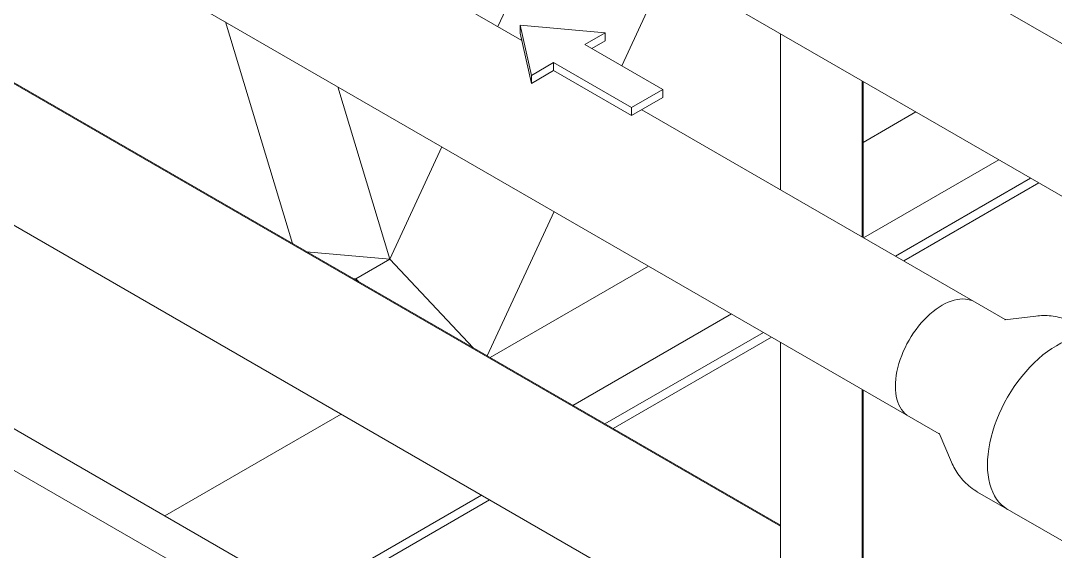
# Model space of a CAD drawing. Header units: millimetres. Extents: x -312439 to 477422, y -331570 to 212570.
# Drawn here: x 396680 to 397229, y 106472 to 106753 of the extents above; entities that cross this region are included whole.
import ezdxf

# ---------------------------------------------------------------- set-up
doc = ezdxf.new("R2010")
doc.units = ezdxf.units.MM

msp = doc.modelspace()

# ---------------------------------------------------------------- linework, layer by layer
at = {"color": 5, "linetype": 'Continuous', "lineweight": 0, "extrusion": (0, 0.816497, 0.57735)}
for p, q in [((395344.599, 107667.419), (396945.921, 106742.895)), ((397296.281, 106623.303), (395542.495, 107635.852)), ((395309.597, 107606.795), (397166.996, 106534.425)), ((397022.885, 106781.148), (396998.926, 106729.494)), ((397331.282, 106683.927), (397180.547, 106770.954)), ((396945.06, 106751.004), (396951.027, 106724.406)), ((396990.07, 106746.947), (396945.06, 106751.004)), ((396945.06, 106751.004), (396945.06, 106746.731)), ((396945.06, 106746.731), (396951.027, 106720.134)), ((396979.383, 106740.777), (396990.07, 106746.947)), ((396990.07, 106746.947), (396990.07, 106742.675)), ((397020.663, 106716.944), (396979.383, 106740.777)), ((396983.083, 106738.641), (396990.07, 106742.675)), ((396951.027, 106724.406), (396962.773, 106731.187)), ((396962.773, 106731.187), (397004.053, 106707.354)), ((396962.773, 106731.187), (396962.773, 106726.915)), ((396951.027, 106720.134), (396962.773, 106726.915)), ((396951.027, 106724.406), (396951.027, 106720.134)), ((396962.773, 106726.915), (397004.053, 106703.082)), ((397004.053, 106707.354), (397020.663, 106716.944)), ((397004.053, 106703.082), (397020.663, 106712.672)), ((397020.663, 106716.944), (397020.663, 106712.672)), ((397004.053, 106707.354), (397004.053, 106703.082)), ((397009.466, 106706.207), (397201.998, 106595.049)), ((397198.624, 106679.685), (397127.014, 106638.341)), ((397201.761, 106594.767), (397218.254, 106596.823)), ((397167.122, 106534.771), (397173.588, 106519.459)), ((397187.415, 106503.541), (399092.887, 105403.417))]:
    msp.add_line(p, q, dxfattribs=at)
at = {"color": 0, "linetype": 'Continuous', "lineweight": 0, "extrusion": (0, 0.816497, 0.57735)}
msp.add_line((396933.164, 106750.26), (396963.417, 106815.482), dxfattribs=at)
at = {"color": 3, "linetype": 'Continuous', "lineweight": 0, "extrusion": (0, 0.816497, 0.57735)}
for p, q in [((396933.164, 106750.26), (396963.417, 106815.482)), ((396788.911, 106752.712), (396824.396, 106635.234)), ((397082.961, 106485.952), (396628.713, 106748.212)), ((397082.961, 106485.452), (396628.713, 106747.712)), ((397082.961, 106746.463), (397082.961, 106663.775)), ((396848.38, 106718.378), (396875.985, 106626.988)), ((397126.268, 106721.46), (397126.268, 106638.772)), ((397126.701, 106721.21), (397126.701, 106638.522)), ((397126.701, 106688.853), (397154.723, 106705.031)), ((396875.985, 106626.988), (396903.59, 106686.502)), ((397082.961, 106410.442), (396628.713, 106672.703)), ((397215.523, 106669.929), (397143.913, 106628.585)), ((397219.853, 106667.428), (397148.243, 106626.084)), ((396963.059, 106652.168), (396927.574, 106575.665)), ((396831.834, 106630.941), (396875.985, 106626.988)), ((396875.985, 106626.988), (396858.025, 106616.618)), ((396920.137, 106579.959), (396875.985, 106626.988)), ((397013.11, 106623.271), (396929.114, 106574.776)), ((396856.387, 106616.765), (396858.025, 106616.618)), ((396858.025, 106616.075), (396857.499, 106616.122)), ((396858.025, 106616.618), (396859.664, 106614.873)), ((396858.551, 106615.515), (396858.025, 106616.075)), ((397057.011, 106597.925), (396973.015, 106549.43)), ((397073.91, 106588.168), (396989.913, 106539.673)), ((397078.24, 106585.668), (396994.244, 106537.173)), ((397082.961, 106582.942), (397082.961, 106358.715)), ((397126.268, 106557.939), (397126.268, 106338.456)), ((397126.701, 106557.689), (397126.701, 106338.204)), ((396756.834, 106490.9), (396850.219, 106544.816)), ((396929.997, 106390.924), (396671.151, 106540.369)), ((396671.171, 106518.355), (396899.309, 106386.639)), ((396924.52, 106501.918), (396831.135, 106448.002)), ((396928.851, 106499.418), (396835.466, 106445.502))]:
    msp.add_line(p, q, dxfattribs=at)
at = {"color": 5, "linetype": 'Continuous', "lineweight": 0}
for centre, major_axis in [((397168.591, 106573.92), (17.501, 30.312)), ((397229.09, 106538.991), (25.769, 44.633))]:
    msp.add_ellipse(centre, major_axis=major_axis, ratio=0.5773503, start_param=0, end_param=3.1415927, dxfattribs=at)
for points, knots in [([(397201.998, 106595.049), (397202.109, 106594.985), (397202.225, 106594.929), (397202.363, 106594.874), (397202.397, 106594.861), (397202.429, 106594.85)], [3.92699082, 3.92699082, 3.92699082, 3.92699082, 4.00934855, 4.00934855, 4.03920596, 4.03920596, 4.03920596, 4.03920596]), ([(397238.953, 106592.807), (397237.654, 106593.557), (397236.301, 106594.214), (397233.536, 106595.324), (397232.124, 106595.776), (397229.289, 106596.48), (397227.866, 106596.731), (397225.047, 106597.047), (397223.651, 106597.113), (397220.91, 106597.083), (397219.566, 106596.987), (397218.254, 106596.823)], [3.92699082, 3.92699082, 3.92699082, 3.92699082, 4.00934855, 4.00934855, 4.09170629, 4.09170629, 4.17406402, 4.17406402, 4.25642176, 4.25642176, 4.33877949, 4.33877949, 4.33877949, 4.33877949]), ([(397167.384, 106534.15), (397167.359, 106534.172), (397167.33, 106534.196), (397167.214, 106534.288), (397167.107, 106534.36), (397166.996, 106534.425)], [0.67318302, 0.67318302, 0.67318302, 0.67318302, 0.70304043, 0.70304043, 0.78539816, 0.78539816, 0.78539816, 0.78539816]), ([(397173.588, 106519.459), (397174.102, 106518.241), (397174.692, 106517.029), (397176.035, 106514.641), (397176.79, 106513.465), (397178.474, 106511.181), (397179.402, 106510.075), (397181.429, 106507.971), (397182.527, 106506.975), (397184.871, 106505.135), (397186.116, 106504.291), (397187.415, 106503.541)], [0.37360949, 0.37360949, 0.37360949, 0.37360949, 0.45596722, 0.45596722, 0.53832496, 0.53832496, 0.62068269, 0.62068269, 0.70304043, 0.70304043, 0.78539816, 0.78539816, 0.78539816, 0.78539816])]:
    msp.add_open_spline(points, degree=3, knots=knots, dxfattribs=at)

doc.saveas('drawing.dxf')
